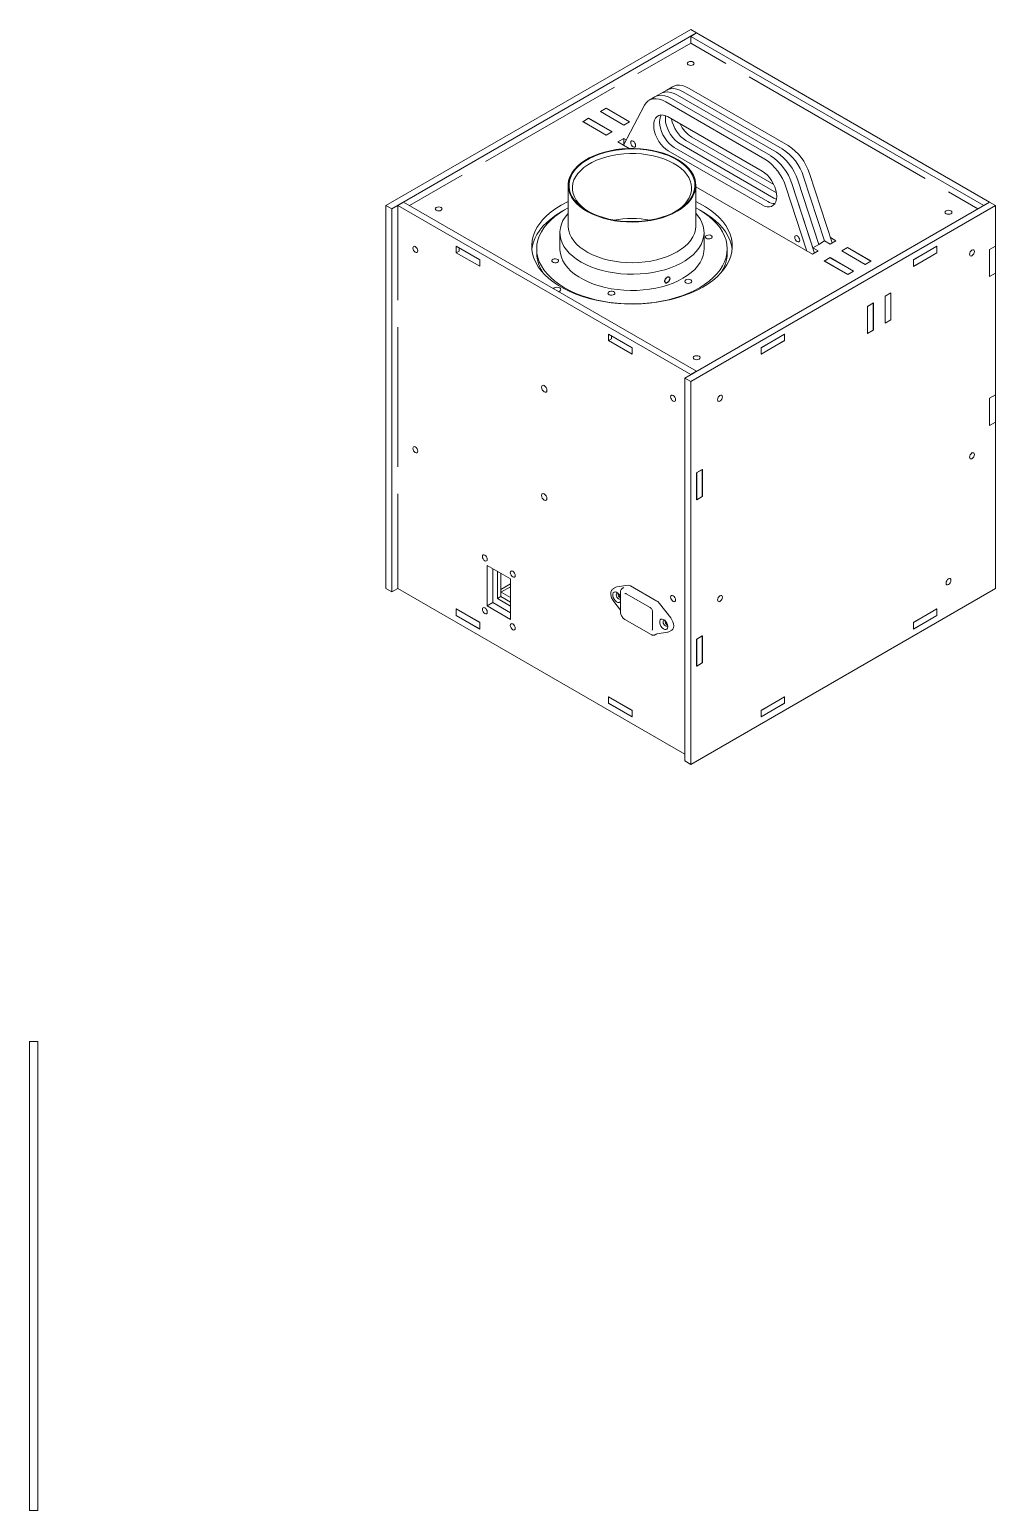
# Model space of a CAD drawing. Header units: millimetres. Extents: x -892 to 1191, y 100 to 1338.
# Drawn here: x 608 to 1191, y 444 to 1338 of the extents above; entities that cross this region are included whole.
import ezdxf

# ---------------------------------------------------------------- set-up
doc = ezdxf.new("R2010")
doc.units = ezdxf.units.MM

msp = doc.modelspace()

# ---------------------------------------------------------------- linework, layer by layer
at = {"color": 7, "linetype": 'Continuous', "lineweight": 15}
for p, q in [((823.18, 1231.52), (1007.03, 1337.65)), ((826.72, 1229.48), (1010.57, 1335.61)), ((1007.03, 1337.65), (1010.57, 1335.61)), ((1010.57, 1335.61), (1007.03, 1333.57)), ((1007.03, 1329.49), (1007.03, 1333.57)), ((1007.03, 1333.57), (1183.81, 1231.52)), ((1010.57, 1335.61), (1187.34, 1233.56)), ((1007.03, 1329.49), (975.21, 1311.12)), ((1007.03, 1329.49), (1028.24, 1317.24)), ((1042.39, 1309.08), (1148.45, 1247.84)), ((961.07, 1302.95), (883.29, 1258.05)), ((985.47, 1297.08), (981.93, 1295.04)), ((989, 1299.12), (985.47, 1297.08)), ((992.54, 1301.16), (989, 1299.12)), ((996.08, 1303.2), (992.54, 1301.16)), ((995.47, 1296.09), (1055.23, 1261.59)), ((999, 1298.13), (1058.77, 1263.63)), ((1002.54, 1300.17), (1062.3, 1265.67)), ((1006.07, 1302.21), (1065.84, 1267.71)), ((956.05, 1290.26), (952.52, 1288.22)), ((952.52, 1288.22), (966.66, 1280.05)), ((955.98, 1290.22), (952.59, 1288.26)), ((952.59, 1288.26), (966.73, 1280.09)), ((970.12, 1282.05), (955.98, 1290.22)), ((956.05, 1290.26), (970.19, 1282.09)), ((966.44, 1267.94), (979.12, 1292.02)), ((991.93, 1294.04), (1051.69, 1259.54)), ((945.45, 1284.14), (941.91, 1282.09)), ((941.91, 1282.09), (956.05, 1273.93)), ((945.38, 1284.1), (941.98, 1282.14)), ((941.98, 1282.14), (956.12, 1273.97)), ((959.52, 1275.93), (945.38, 1284.1)), ((945.45, 1284.14), (959.59, 1275.97)), ((970.19, 1282.09), (966.66, 1280.05)), ((966.73, 1280.09), (970.12, 1282.05)), ((993.53, 1284.96), (1050.1, 1252.3)), ((959.59, 1275.97), (956.05, 1273.93)), ((956.12, 1273.97), (959.52, 1275.93)), ((966.66, 1271.89), (963.12, 1269.85)), ((963.12, 1269.85), (969.91, 1265.93)), ((968.08, 1271.07), (966.66, 1271.89)), ((966.66, 1268.36), (966.66, 1271.89)), ((1058.76, 1239.13), (1004.14, 1270.67)), ((1057.17, 1244.13), (1007.67, 1272.71)), ((1050.1, 1231.89), (993.53, 1264.54)), ((1053.63, 1233.93), (997.06, 1266.59)), ((1057.17, 1235.97), (1000.6, 1268.63)), ((869.15, 1249.89), (837.33, 1231.52)), ((933.11, 1243.73), (933.11, 1219.23)), ((1010.11, 1219.23), (1010.11, 1243.73)), ((1010.11, 1242.73), (1080.5, 1202.09)), ((1064.51, 1242.72), (1077.19, 1204)), ((1068.05, 1244.76), (1080.73, 1206.04)), ((1068.05, 1244.76), (1081.78, 1202.82)), ((1071.58, 1246.8), (1084.26, 1208.08)), ((1075.12, 1248.84), (1087.8, 1210.12)), ((1078.65, 1250.88), (1092.39, 1208.95)), ((830.25, 1231.52), (833.79, 1233.56)), ((1010.57, 1131.51), (833.79, 1233.56)), ((1003.5, 1127.42), (1187.34, 1233.56)), ((1162.59, 1239.68), (1180.27, 1229.48)), ((1187.34, 1233.56), (1183.81, 1231.52)), ((1187.34, 1233.56), (1190.88, 1231.52)), ((823.18, 1000.44), (823.18, 1231.52)), ((823.18, 1231.52), (826.72, 1229.48)), ((826.72, 998.39), (826.72, 1229.48)), ((1007.03, 1129.47), (830.25, 1231.52)), ((830.25, 1231.52), (830.25, 1174.36)), ((1007.03, 1125.38), (1190.88, 1231.52)), ((1019.52, 1224.22), (1017.26, 1225.53)), ((1190.88, 1231.52), (1190.88, 1207.02)), ((865.61, 1206.94), (865.61, 1203.02)), ((879.75, 1198.78), (865.61, 1206.94)), ((928.11, 1215.15), (928.11, 1205.35)), ((1015.11, 1205.35), (1015.11, 1215.15)), ((1084.26, 1208.08), (1080.73, 1206.04)), ((1087.8, 1210.12), (1084.26, 1208.08)), ((1087.8, 1210.12), (1091.11, 1208.21)), ((1091.11, 1208.21), (1094.65, 1210.25)), ((1094.65, 1210.25), (1091.33, 1212.16)), ((1141.38, 1198.86), (1155.52, 1207.02)), ((1141.38, 1198.78), (1155.52, 1206.94)), ((1155.52, 1207.02), (1155.52, 1202.94)), ((1155.52, 1206.94), (1155.52, 1203.02)), ((1190.88, 1207.02), (1187.34, 1204.98)), ((1190.88, 1207.02), (1190.88, 1190.69)), ((865.61, 1203.02), (867.38, 1204.04)), ((865.61, 1203.02), (879.75, 1194.86)), ((867.38, 1205.92), (867.38, 1204.04)), ((879.75, 1194.86), (879.75, 1198.78)), ((914.11, 1205.35), (914.11, 1202.9)), ((1029.11, 1202.9), (1029.11, 1205.35)), ((1080.5, 1202.09), (1084.04, 1204.13)), ((1084.04, 1204.13), (1080.73, 1206.04)), ((1091.11, 1200.05), (1087.57, 1198)), ((1087.57, 1198), (1101.72, 1189.84)), ((1087.65, 1198.05), (1091.04, 1200.01)), ((1101.79, 1189.88), (1087.65, 1198.05)), ((1091.04, 1200.01), (1105.18, 1191.84)), ((1091.11, 1200.05), (1105.25, 1191.88)), ((1101.72, 1206.17), (1098.18, 1204.13)), ((1098.18, 1204.13), (1112.32, 1195.96)), ((1098.25, 1204.17), (1101.65, 1206.13)), ((1112.39, 1196), (1098.25, 1204.17)), ((1101.65, 1206.13), (1115.79, 1197.96)), ((1101.72, 1206.17), (1115.86, 1198)), ((1115.86, 1198), (1112.32, 1195.96)), ((1115.79, 1197.96), (1112.39, 1196)), ((1155.52, 1203.02), (1141.38, 1194.86)), ((1141.38, 1194.78), (1155.52, 1202.94)), ((1141.38, 1198.86), (1141.38, 1194.78)), ((1141.38, 1194.86), (1141.38, 1198.78)), ((1187.34, 1204.98), (1187.34, 1188.65)), ((1105.25, 1191.88), (1101.72, 1189.84)), ((1105.18, 1191.84), (1101.79, 1189.88)), ((1190.88, 1190.69), (1187.34, 1188.65)), ((1190.88, 1190.69), (1190.88, 1117.2)), ((1117.27, 1172.69), (1113.74, 1170.65)), ((1113.74, 1170.65), (1113.74, 1154.32)), ((1113.81, 1170.69), (1117.2, 1172.65)), ((1113.81, 1154.36), (1113.81, 1170.69)), ((1117.2, 1172.65), (1117.2, 1156.32)), ((1117.27, 1172.69), (1117.27, 1156.36)), ((1127.88, 1178.82), (1124.34, 1176.78)), ((1124.34, 1176.78), (1124.34, 1160.45)), ((1124.41, 1176.82), (1127.81, 1178.78)), ((1124.41, 1160.49), (1124.41, 1176.82)), ((1127.81, 1178.78), (1127.81, 1162.45)), ((1127.88, 1178.82), (1127.88, 1162.49)), ((1127.88, 1162.49), (1124.34, 1160.45)), ((1127.81, 1162.45), (1124.41, 1160.49)), ((830.25, 1158.03), (830.25, 1073.92)), ((971.68, 1145.71), (957.53, 1153.88)), ((957.53, 1153.88), (957.53, 1149.96)), ((959.3, 1152.86), (959.3, 1150.98)), ((1049.46, 1145.79), (1063.6, 1153.96)), ((1049.46, 1145.71), (1063.6, 1153.88)), ((1063.6, 1153.96), (1063.6, 1149.87)), ((1063.6, 1153.88), (1063.6, 1149.96)), ((1117.27, 1156.36), (1113.74, 1154.32)), ((1117.2, 1156.32), (1113.81, 1154.36)), ((957.53, 1149.96), (959.3, 1150.98)), ((957.53, 1149.96), (971.68, 1141.79)), ((971.68, 1141.79), (971.68, 1145.71)), ((1063.6, 1149.96), (1049.46, 1141.79)), ((1049.46, 1141.71), (1063.6, 1149.87)), ((1049.46, 1145.79), (1049.46, 1141.71)), ((1049.46, 1141.79), (1049.46, 1145.71)), ((1003.5, 1127.42), (1007.03, 1125.38)), ((1003.5, 896.34), (1003.5, 1127.42)), ((1007.03, 1129.47), (1010.57, 1131.51)), ((1007.03, 894.3), (1007.03, 1125.38)), ((1190.88, 1117.2), (1187.34, 1115.16)), ((1190.88, 1117.2), (1190.88, 1100.87)), ((1187.34, 1115.16), (1187.34, 1098.83)), ((1190.88, 1100.87), (1187.34, 1098.83)), ((1190.88, 1100.87), (1190.88, 1000.44)), ((1014.1, 1072.31), (1010.57, 1070.27)), ((1010.64, 1070.31), (1014.03, 1072.27)), ((1014.03, 1072.27), (1014.03, 1055.94)), ((1014.1, 1072.31), (1014.1, 1055.98)), ((1010.57, 1053.94), (1010.57, 1070.27)), ((1010.64, 1053.98), (1010.64, 1070.31)), ((830.25, 1057.59), (830.25, 1000.44)), ((1014.1, 1055.98), (1010.57, 1053.94)), ((1014.03, 1055.94), (1010.64, 1053.98)), ((898.31, 1006.22), (884.17, 1014.38)), ((884.17, 1014.38), (884.17, 989.89)), ((887.71, 1012.34), (887.71, 991.93)), ((890.36, 1010.81), (890.36, 994.32)), ((892.48, 1009.59), (892.48, 995.54)), ((892.48, 999.77), (898.31, 1003.14)), ((892.48, 998.14), (898.31, 1001.5)), ((897.63, 1001.11), (898.31, 1000.71)), ((898.31, 981.72), (898.31, 1006.22)), ((961.86, 1001.13), (960.09, 1000.11)), ((962.54, 1001.36), (961.86, 1001.13)), ((969.29, 1002.35), (962.54, 1001.36)), ((966.7, 1000.97), (965.61, 1000.34)), ((986.7, 992.8), (970.79, 1001.98)), ((823.18, 1000.44), (826.72, 998.39)), ((830.25, 1000.44), (826.72, 998.39)), ((830.25, 1000.44), (1003.5, 900.43)), ((887.71, 991.93), (884.17, 989.89)), ((887.71, 991.93), (898.31, 985.81)), ((890.36, 994.32), (892.48, 995.54)), ((890.36, 994.32), (898.31, 989.72)), ((892.48, 995.54), (898.31, 992.17)), ((892.68, 998.25), (898.31, 995)), ((960.56, 992.66), (964.64, 987.37)), ((964.64, 998.31), (964.64, 986.47)), ((968.07, 997.26), (982.56, 988.89)), ((1190.88, 1000.44), (1007.03, 894.3)), ((865.61, 988.19), (879.75, 980.03)), ((865.61, 984.11), (865.61, 988.19)), ((879.75, 979.95), (865.61, 988.11)), ((865.61, 988.11), (865.61, 984.19)), ((865.61, 984.19), (879.75, 976.03)), ((865.61, 984.11), (879.75, 975.94)), ((884.17, 989.89), (898.31, 981.72)), ((984.08, 986.26), (984.08, 976.06)), ((994.95, 982.65), (988.2, 991.43)), ((1155.52, 988.19), (1141.38, 980.03)), ((1141.38, 979.95), (1155.52, 988.11)), ((1155.52, 984.19), (1141.38, 976.03)), ((1155.52, 984.11), (1141.38, 975.94)), ((1155.52, 984.11), (1155.52, 988.19)), ((1155.52, 988.11), (1155.52, 984.19)), ((879.75, 975.94), (879.75, 980.03)), ((879.75, 976.03), (879.75, 979.95)), ((967.36, 981.75), (983.27, 972.56)), ((986.71, 973.05), (993.07, 973.98)), ((993.87, 974.25), (995.64, 975.27)), ((1141.38, 975.94), (1141.38, 980.03)), ((1141.38, 976.03), (1141.38, 979.95)), ((985.52, 972.39), (986.61, 973.02)), ((1014.1, 971.87), (1010.57, 969.83)), ((1010.57, 953.5), (1010.57, 969.83)), ((1010.64, 969.87), (1014.03, 971.83)), ((1010.64, 953.54), (1010.64, 969.87)), ((1014.03, 971.83), (1014.03, 955.5)), ((1014.1, 971.87), (1014.1, 955.54)), ((1014.1, 955.54), (1010.57, 953.5)), ((1014.03, 955.5), (1010.64, 953.54)), ((971.68, 926.96), (957.53, 935.12)), ((957.53, 931.04), (957.53, 935.12)), ((971.68, 926.88), (957.53, 935.04)), ((957.53, 935.04), (957.53, 931.12)), ((957.53, 931.12), (971.68, 922.96)), ((971.68, 922.88), (957.53, 931.04)), ((1063.6, 935.12), (1049.46, 926.96)), ((1049.46, 926.88), (1063.6, 935.04)), ((1063.6, 931.12), (1049.46, 922.96)), ((1063.6, 931.04), (1049.46, 922.88)), ((1063.6, 931.04), (1063.6, 935.12)), ((1063.6, 935.04), (1063.6, 931.12)), ((971.68, 922.88), (971.68, 926.96)), ((971.68, 922.96), (971.68, 926.88)), ((1049.46, 922.88), (1049.46, 926.96)), ((1049.46, 922.96), (1049.46, 926.88)), ((1003.5, 896.34), (1007.03, 894.3)), ((608.14, 444.12), (608.14, 727.12)), ((608.14, 727.12), (613.14, 727.12)), ((613.14, 444.12), (613.14, 727.12)), ((608.14, 444.12), (613.14, 444.12))]:
    msp.add_line(p, q, dxfattribs=at)
at = {"color": 7, "linetype": 'Continuous', "lineweight": 15, "flags": 128}
for points in [[(1008.52, 1316.38), (1008.97, 1316.78), (1009.13, 1317.24), (1008.97, 1317.7), (1008.52, 1318.1), (1007.83, 1318.36), (1007.03, 1318.45), (1006.23, 1318.36), (1005.55, 1318.1), (1005.09, 1317.7), (1004.93, 1317.24), (1005.09, 1316.78), (1005.55, 1316.38), (1006.23, 1316.12), (1007.03, 1316.03), (1007.83, 1316.12), (1008.52, 1316.38)], [(991.93, 1294.04), (989.93, 1295.03), (987.97, 1295.68), (986.1, 1295.96), (984.33, 1295.87), (982.72, 1295.42), (981.3, 1294.62), (980.09, 1293.48), (979.12, 1292.02)], [(985.47, 1297.08), (986.26, 1297.47), (987.87, 1297.92), (989.63, 1298), (991.51, 1297.72), (993.47, 1297.08), (995.47, 1296.09)], [(985.47, 1297.08), (986.26, 1297.47), (987.87, 1297.92), (989.63, 1298), (991.51, 1297.72), (993.47, 1297.08), (995.47, 1296.09)], [(989, 1299.12), (989.8, 1299.51), (991.4, 1299.96), (993.17, 1300.04), (995.05, 1299.76), (997, 1299.12), (999, 1298.13)], [(989, 1299.12), (989.8, 1299.51), (991.4, 1299.96), (993.17, 1300.04), (995.05, 1299.76), (997, 1299.12), (999, 1298.13)], [(992.54, 1301.16), (993.33, 1301.55), (994.94, 1302), (996.7, 1302.08), (998.58, 1301.8), (1000.54, 1301.16), (1002.54, 1300.17)], [(1002.54, 1300.17), (1000.54, 1301.16), (998.58, 1301.8), (996.7, 1302.08), (994.94, 1302), (993.33, 1301.55), (992.54, 1301.16)], [(996.08, 1303.2), (996.87, 1303.59), (998.48, 1304.04), (1000.24, 1304.12), (1002.12, 1303.84), (1004.08, 1303.2), (1006.07, 1302.21)], [(993.53, 1264.54), (991.99, 1265.59), (990.51, 1266.9), (989.11, 1268.46), (987.85, 1270.21), (986.76, 1272.1), (985.87, 1274.07), (985.22, 1276.05), (984.82, 1278), (984.69, 1279.85), (984.82, 1281.55), (985.22, 1283.04), (985.87, 1284.27), (986.76, 1285.22), (987.85, 1285.85), (989.11, 1286.14), (990.51, 1286.09), (991.99, 1285.69), (993.53, 1284.96)], [(997.06, 1266.59), (995.53, 1267.63), (994.04, 1268.95), (992.65, 1270.5), (991.38, 1272.25), (990.29, 1274.14), (989.41, 1276.11), (988.76, 1278.1), (988.36, 1280.04), (988.23, 1281.89), (988.36, 1283.59), (988.76, 1285.08), (989.3, 1286.15)], [(997.06, 1266.59), (995.53, 1267.63), (994.04, 1268.95), (992.65, 1270.5), (991.38, 1272.25), (990.29, 1274.14), (989.41, 1276.11), (988.76, 1278.1), (988.36, 1280.04), (988.23, 1281.89), (988.36, 1283.59), (988.76, 1285.08), (989.3, 1286.15)], [(1000.6, 1268.63), (999.07, 1269.67), (997.58, 1270.99), (996.18, 1272.54), (994.92, 1274.29), (993.83, 1276.18), (992.95, 1278.15), (992.29, 1280.14), (991.9, 1282.09), (991.76, 1283.94), (991.9, 1285.63), (991.91, 1285.72)], [(1000.6, 1268.63), (999.07, 1269.67), (997.58, 1270.99), (996.18, 1272.54), (994.92, 1274.29), (993.83, 1276.18), (992.95, 1278.15), (992.29, 1280.14), (991.9, 1282.09), (991.76, 1283.94), (991.9, 1285.63), (991.91, 1285.72)], [(973.8, 1267.77), (973.69, 1267.18), (973.37, 1266.81), (972.88, 1266.71), (972.32, 1266.91), (971.75, 1267.37), (971.27, 1268.02), (970.94, 1268.76), (970.83, 1269.48), (970.94, 1270.07), (971.27, 1270.44), (971.75, 1270.54), (972.32, 1270.34), (972.88, 1269.88), (973.37, 1269.23), (973.69, 1268.49), (973.8, 1267.77)], [(998.83, 1228.01), (996.07, 1226.57), (993.09, 1225.29), (989.91, 1224.17), (986.55, 1223.25), (983.06, 1222.51), (979.46, 1221.97), (975.78, 1221.63), (972.07, 1221.5), (968.35, 1221.58), (964.67, 1221.87), (961.04, 1222.35), (957.52, 1223.04), (954.13, 1223.92), (950.9, 1224.99), (947.86, 1226.23), (945.05, 1227.64), (942.48, 1229.19), (940.19, 1230.88), (938.19, 1232.69), (936.5, 1234.61), (935.14, 1236.6), (934.12, 1238.67), (933.44, 1240.78), (933.13, 1242.92), (933.18, 1245.07), (933.58, 1247.2), (934.34, 1249.31), (935.44, 1251.36), (936.89, 1253.34), (938.66, 1255.23), (940.73, 1257.01), (943.1, 1258.67), (945.73, 1260.18), (948.6, 1261.55), (951.69, 1262.75), (954.96, 1263.77), (958.39, 1264.6), (961.94, 1265.24), (965.58, 1265.68), (969.28, 1265.91), (973, 1265.94), (976.71, 1265.76), (980.37, 1265.37), (983.94, 1264.78), (987.41, 1264), (990.72, 1263.02), (993.86, 1261.86), (996.79, 1260.54), (999.48, 1259.06), (1001.91, 1257.43), (1004.06, 1255.68), (1005.91, 1253.82), (1007.44, 1251.86), (1008.63, 1249.83), (1009.47, 1247.73), (1009.97, 1245.61), (1010.1, 1243.46), (1009.88, 1241.32), (1009.3, 1239.19), (1008.36, 1237.12), (1007.08, 1235.1), (1005.48, 1233.16), (1003.55, 1231.32), (1001.33, 1229.6), (998.83, 1228.01)], [(998.48, 1228.22), (1000.94, 1229.79), (1003.14, 1231.48), (1005.04, 1233.3), (1006.62, 1235.21), (1007.88, 1237.2), (1008.81, 1239.25), (1009.38, 1241.35), (1009.6, 1243.46), (1009.47, 1245.58), (1008.98, 1247.68), (1008.15, 1249.75), (1006.97, 1251.75), (1005.46, 1253.69), (1003.64, 1255.53), (1001.52, 1257.26), (999.12, 1258.86), (996.46, 1260.32), (993.57, 1261.63), (990.47, 1262.77), (987.2, 1263.73), (983.78, 1264.51), (980.25, 1265.09), (976.64, 1265.47), (972.98, 1265.65), (969.31, 1265.62), (965.66, 1265.39), (962.07, 1264.96), (958.56, 1264.33), (955.18, 1263.51), (951.95, 1262.5), (948.9, 1261.32), (946.06, 1259.97), (943.47, 1258.47), (941.13, 1256.84), (939.09, 1255.08), (937.34, 1253.21), (935.91, 1251.26), (934.82, 1249.23), (934.07, 1247.16), (933.67, 1245.05), (933.63, 1242.93), (933.94, 1240.82), (934.6, 1238.74), (935.61, 1236.7), (936.95, 1234.72), (938.62, 1232.84), (940.59, 1231.05), (942.86, 1229.38), (945.39, 1227.85), (948.17, 1226.46), (951.17, 1225.23), (954.35, 1224.18), (957.7, 1223.31), (961.18, 1222.63), (964.76, 1222.15), (968.39, 1221.87), (972.06, 1221.79), (975.73, 1221.92), (979.36, 1222.25), (982.91, 1222.78), (986.36, 1223.51), (989.67, 1224.43), (992.81, 1225.52), (995.76, 1226.79), (998.48, 1228.22)], [(945.46, 1227.81), (943.18, 1229.34), (941.12, 1231.04), (939.37, 1232.84), (937.93, 1234.74), (936.83, 1236.72), (936.08, 1238.74), (935.68, 1240.8), (935.63, 1242.87), (935.94, 1244.94), (936.61, 1246.97), (937.63, 1248.96), (938.98, 1250.88), (940.66, 1252.71), (942.64, 1254.44), (944.91, 1256.04), (947.45, 1257.5), (950.23, 1258.82), (953.22, 1259.96), (956.39, 1260.93), (959.72, 1261.71), (963.16, 1262.3), (966.68, 1262.68), (970.26, 1262.86), (973.85, 1262.84), (977.41, 1262.6), (980.92, 1262.17), (984.34, 1261.53), (987.63, 1260.7), (990.76, 1259.69), (993.7, 1258.5), (996.42, 1257.15), (998.89, 1255.65), (1001.09, 1254.01), (1003, 1252.26), (1004.6, 1250.41), (1005.87, 1248.47), (1006.8, 1246.47), (1007.38, 1244.42), (1007.6, 1242.35), (1007.47, 1240.28), (1006.98, 1238.23), (1006.14, 1236.22), (1004.95, 1234.26), (1003.43, 1232.38), (1001.6, 1230.6), (999.47, 1228.94), (997.75, 1227.81)], [(1050.1, 1252.3), (1051.63, 1251.26), (1053.12, 1249.94), (1054.52, 1248.38), (1055.78, 1246.63), (1056.87, 1244.75), (1057.75, 1242.78), (1058.4, 1240.79), (1058.8, 1238.84), (1058.94, 1236.99), (1058.8, 1235.3), (1058.4, 1233.81), (1057.75, 1232.57), (1056.87, 1231.62), (1055.78, 1231), (1054.52, 1230.7), (1053.12, 1230.76), (1051.63, 1231.16), (1050.1, 1231.89)], [(933.11, 1233.92), (932.23, 1233.5), (928.83, 1231.68), (925.68, 1229.72), (922.8, 1227.62), (920.2, 1225.4), (917.91, 1223.08), (915.93, 1220.66), (914.28, 1218.16), (912.97, 1215.59), (912, 1212.97), (911.38, 1210.32), (911.12, 1207.65), (911.21, 1204.98), (911.65, 1202.31), (912.44, 1199.68), (913.59, 1197.09), (915.07, 1194.55), (916.88, 1192.09), (919.02, 1189.71), (921.46, 1187.44), (924.2, 1185.28), (927.22, 1183.25), (930.5, 1181.36), (934.01, 1179.62), (937.75, 1178.04), (941.69, 1176.63), (945.8, 1175.39), (950.07, 1174.35), (954.46, 1173.49), (958.95, 1172.83), (963.52, 1172.37), (968.13, 1172.11), (972.76, 1172.06), (977.39, 1172.22), (981.98, 1172.58), (986.52, 1173.13), (990.96, 1173.89), (995.29, 1174.85), (999.48, 1175.99), (1003.51, 1177.31), (1007.35, 1178.81), (1010.98, 1180.47), (1014.39, 1182.29), (1014.39, 1182.29)], [(1014.39, 1182.29), (1017.53, 1184.25), (1020.41, 1186.35), (1023.01, 1188.56), (1025.3, 1190.89), (1027.28, 1193.31), (1028.93, 1195.81), (1030.24, 1198.38), (1031.21, 1200.99), (1031.83, 1203.64), (1032.09, 1206.31), (1032.01, 1208.99), (1031.56, 1211.65), (1030.77, 1214.29), (1029.62, 1216.88), (1028.14, 1219.42), (1026.33, 1221.88), (1024.19, 1224.25), (1021.75, 1226.53), (1019.01, 1228.68), (1015.99, 1230.72), (1012.72, 1232.61), (1010.11, 1233.92)], [(1058.79, 1235.21), (1058.7, 1235.24), (1057.17, 1235.97)], [(1058.79, 1235.21), (1058.7, 1235.24), (1057.17, 1235.97)], [(856.49, 1228.62), (856.94, 1229.01), (857.1, 1229.48), (856.94, 1229.94), (856.49, 1230.33), (855.81, 1230.6), (855, 1230.69), (854.2, 1230.6), (853.52, 1230.33), (853.06, 1229.94), (852.9, 1229.48), (853.06, 1229.01), (853.52, 1228.62), (854.2, 1228.36), (855, 1228.26), (855.81, 1228.36), (856.49, 1228.62)], [(929.91, 1228.21), (928.83, 1227.6), (925.68, 1225.63), (922.8, 1223.54), (920.2, 1221.32), (917.91, 1218.99), (915.93, 1216.57), (914.28, 1214.07), (912.97, 1211.51), (912, 1208.89), (911.38, 1206.24), (911.21, 1204.94)], [(1012.26, 1181.88), (1008.95, 1180.11), (1005.4, 1178.5), (1001.65, 1177.05), (997.71, 1175.77), (993.61, 1174.68), (989.37, 1173.78), (985.03, 1173.07), (980.6, 1172.56), (976.12, 1172.26), (971.61, 1172.16), (967.09, 1172.26), (962.61, 1172.56), (958.18, 1173.07), (953.84, 1173.78), (949.6, 1174.68), (945.5, 1175.77), (941.56, 1177.05), (937.81, 1178.5), (934.26, 1180.11), (930.95, 1181.88), (927.88, 1183.79), (925.09, 1185.84), (922.58, 1188.01), (920.37, 1190.28), (918.48, 1192.65), (916.92, 1195.09), (915.69, 1197.6), (914.81, 1200.16), (914.28, 1202.75), (914.11, 1205.35), (914.28, 1207.95), (914.81, 1210.54), (915.69, 1213.1), (916.92, 1215.61), (918.48, 1218.05), (920.37, 1220.42), (922.58, 1222.69), (925.09, 1224.86), (927.88, 1226.91), (930.95, 1228.82), (933.11, 1230.01)], [(933.11, 1226.84), (932.85, 1226.55), (931.23, 1224.5), (929.94, 1222.37), (928.99, 1220.19), (928.38, 1217.96), (928.12, 1215.71), (928.2, 1213.46), (928.64, 1211.22), (929.42, 1209.01), (930.55, 1206.85), (932, 1204.76), (933.77, 1202.76), (935.85, 1200.85), (938.21, 1199.05), (940.85, 1197.39), (943.73, 1195.87), (946.83, 1194.51), (950.14, 1193.31), (953.62, 1192.28), (957.24, 1191.45), (960.98, 1190.8), (964.8, 1190.35), (968.68, 1190.09), (972.58, 1190.04), (976.48, 1190.19), (980.33, 1190.55), (984.12, 1191.1), (987.8, 1191.84), (991.35, 1192.77), (994.75, 1193.89), (997.96, 1195.17), (1000.95, 1196.61), (1003.71, 1198.21), (1006.21, 1199.94), (1008.44, 1201.79), (1010.36, 1203.75), (1011.98, 1205.8), (1013.27, 1207.93), (1014.22, 1210.11), (1014.83, 1212.34), (1015.09, 1214.59), (1015.01, 1216.84), (1014.57, 1219.08), (1013.79, 1221.28), (1012.66, 1223.44), (1011.21, 1225.53), (1010.11, 1226.84)], [(1010.11, 1230.01), (1012.26, 1228.82), (1015.33, 1226.91), (1018.12, 1224.86), (1020.63, 1222.69), (1022.84, 1220.42), (1024.73, 1218.05), (1026.29, 1215.61), (1027.52, 1213.1), (1028.4, 1210.54), (1028.93, 1207.95), (1029.11, 1205.35), (1028.93, 1202.75), (1028.4, 1200.16), (1027.52, 1197.6), (1026.29, 1195.09), (1024.73, 1192.65), (1022.84, 1190.28), (1020.63, 1188.01), (1018.12, 1185.84), (1015.33, 1183.79), (1012.26, 1181.88)], [(1032, 1204.94), (1031.56, 1207.57), (1030.77, 1210.21), (1029.62, 1212.8), (1028.14, 1215.33), (1026.33, 1217.8), (1024.19, 1220.17), (1021.75, 1222.44), (1019.01, 1224.6), (1015.99, 1226.63), (1013.3, 1228.21)], [(1164.08, 1226.58), (1164.53, 1226.97), (1164.69, 1227.43), (1164.53, 1227.9), (1164.08, 1228.29), (1163.4, 1228.55), (1162.59, 1228.65), (1161.79, 1228.55), (1161.11, 1228.29), (1160.65, 1227.9), (1160.49, 1227.43), (1160.65, 1226.97), (1161.11, 1226.58), (1161.79, 1226.31), (1162.59, 1226.22), (1163.4, 1226.31), (1164.08, 1226.58)], [(998.83, 1203.52), (996.07, 1202.07), (993.09, 1200.79), (989.91, 1199.68), (986.55, 1198.75), (983.06, 1198.01), (979.46, 1197.47), (975.78, 1197.14), (972.07, 1197.01), (968.35, 1197.09), (964.67, 1197.37), (961.04, 1197.86), (957.52, 1198.55), (954.13, 1199.43), (950.9, 1200.49), (947.86, 1201.74), (945.05, 1203.14), (942.48, 1204.7), (940.19, 1206.39), (938.19, 1208.2), (936.5, 1210.11), (935.14, 1212.11), (934.12, 1214.17), (933.44, 1216.29), (933.13, 1218.43), (933.11, 1219.23)], [(1010.11, 1219.23), (1010.1, 1218.96), (1009.88, 1216.82), (1009.3, 1214.7), (1008.36, 1212.62), (1007.08, 1210.6), (1005.48, 1208.67), (1003.55, 1206.83), (1001.33, 1205.11), (998.83, 1203.52)], [(842.35, 1204.12), (842.23, 1204.84), (841.91, 1205.59), (841.43, 1206.24), (840.86, 1206.7), (840.29, 1206.89), (839.81, 1206.8), (839.49, 1206.43), (839.38, 1205.84), (839.49, 1205.12), (839.81, 1204.37), (840.29, 1203.72), (840.86, 1203.27), (841.43, 1203.07), (841.91, 1203.16), (842.23, 1203.53), (842.35, 1204.12)], [(1015.94, 1212.21), (1016.3, 1211.78), (1016.92, 1211.47), (1017.7, 1211.32), (1018.51, 1211.35), (1019.25, 1211.56), (1019.79, 1211.92), (1020.05, 1212.36), (1020, 1212.84), (1019.64, 1213.26), (1019.02, 1213.57), (1018.24, 1213.72), (1017.43, 1213.69), (1016.69, 1213.48), (1016.15, 1213.13), (1015.89, 1212.68), (1015.94, 1212.21)], [(1069.83, 1212.33), (1069.94, 1211.61), (1070.26, 1210.87), (1070.74, 1210.22), (1071.31, 1209.76), (1071.88, 1209.56), (1072.36, 1209.66), (1072.68, 1210.03), (1072.8, 1210.62), (1072.68, 1211.34), (1072.36, 1212.08), (1071.88, 1212.73), (1071.31, 1213.19), (1070.74, 1213.39), (1070.26, 1213.29), (1069.94, 1212.92), (1069.83, 1212.33)], [(927.27, 1198.49), (926.91, 1198.92), (926.29, 1199.23), (925.51, 1199.38), (924.7, 1199.35), (923.96, 1199.14), (923.42, 1198.78), (923.16, 1198.34), (923.21, 1197.86), (923.57, 1197.44), (924.19, 1197.13), (924.97, 1196.98), (925.78, 1197.01), (926.52, 1197.22), (927.06, 1197.57), (927.32, 1198.02), (927.27, 1198.49)], [(1002.36, 1187.59), (999.48, 1186.07), (996.38, 1184.71), (993.07, 1183.51), (989.6, 1182.49), (985.97, 1181.65), (982.23, 1181), (978.41, 1180.55), (974.53, 1180.29), (970.63, 1180.24), (966.73, 1180.4), (962.88, 1180.75), (959.09, 1181.3), (955.41, 1182.04), (951.86, 1182.98), (948.46, 1184.09), (945.25, 1185.37), (942.26, 1186.81), (939.5, 1188.41), (937, 1190.14), (934.77, 1191.99), (932.85, 1193.95), (931.23, 1196), (929.94, 1198.13), (928.99, 1200.31), (928.38, 1202.54), (928.12, 1204.79), (928.11, 1205.35)], [(1015.11, 1205.35), (1015.01, 1203.66), (1014.57, 1201.42), (1013.79, 1199.21), (1012.66, 1197.06), (1011.21, 1194.96), (1009.44, 1192.96), (1007.36, 1191.05), (1005, 1189.26), (1002.36, 1187.59)], [(1175.25, 1202.08), (1175.37, 1202.8), (1175.69, 1203.55), (1176.17, 1204.2), (1176.74, 1204.65), (1177.31, 1204.85), (1177.79, 1204.76), (1178.11, 1204.39), (1178.22, 1203.8), (1178.11, 1203.08), (1177.79, 1202.33), (1177.31, 1201.68), (1176.74, 1201.22), (1176.17, 1201.03), (1175.69, 1201.12), (1175.37, 1201.49), (1175.25, 1202.08)], [(927.98, 1179.92), (928.48, 1180.35), (928.65, 1180.86), (928.48, 1181.37), (927.98, 1181.8), (927.23, 1182.08), (926.35, 1182.19), (925.47, 1182.08), (924.72, 1181.8), (924.23, 1181.37), (924.22, 1181.36)], [(927.21, 1179.63), (927.23, 1179.63), (927.98, 1179.92)], [(959.73, 1179.76), (958.91, 1179.79), (958.13, 1179.63), (957.52, 1179.32), (957.15, 1178.9), (957.1, 1178.43), (957.36, 1177.98), (957.9, 1177.62), (958.64, 1177.41), (959.46, 1177.38), (960.23, 1177.53), (960.85, 1177.85), (961.21, 1178.27), (961.26, 1178.74), (961, 1179.19), (960.46, 1179.55), (959.73, 1179.76)], [(1004.06, 1186.61), (1003.61, 1186.22), (1003.45, 1185.76), (1003.61, 1185.29), (1004.06, 1184.9), (1004.74, 1184.64), (1005.55, 1184.54), (1006.35, 1184.64), (1007.03, 1184.9), (1007.49, 1185.29), (1007.65, 1185.76), (1007.49, 1186.22), (1007.03, 1186.61), (1006.35, 1186.88), (1005.55, 1186.97), (1004.74, 1186.88), (1004.06, 1186.61)], [(1012.05, 1138.81), (1012.51, 1139.21), (1012.67, 1139.67), (1012.51, 1140.13), (1012.05, 1140.53), (1011.37, 1140.79), (1010.57, 1140.88), (1009.76, 1140.79), (1009.08, 1140.53), (1008.63, 1140.13), (1008.47, 1139.67), (1008.63, 1139.21), (1009.08, 1138.81), (1009.76, 1138.55), (1010.57, 1138.46), (1011.37, 1138.55), (1012.05, 1138.81)], [(920.27, 1120.03), (920.15, 1120.82), (919.79, 1121.63), (919.27, 1122.34), (918.64, 1122.84), (918.02, 1123.06), (917.49, 1122.96), (917.14, 1122.55), (917.02, 1121.9), (917.14, 1121.11), (917.49, 1120.3), (918.02, 1119.59), (918.64, 1119.09), (919.27, 1118.87), (919.79, 1118.97), (920.15, 1119.38), (920.27, 1120.03)], [(997.91, 1114.32), (997.8, 1115.04), (997.47, 1115.78), (996.99, 1116.43), (996.42, 1116.89), (995.86, 1117.09), (995.37, 1116.99), (995.05, 1116.62), (994.94, 1116.03), (995.05, 1115.31), (995.37, 1114.57), (995.86, 1113.92), (996.42, 1113.46), (996.99, 1113.26), (997.47, 1113.36), (997.8, 1113.73), (997.91, 1114.32)], [(1023.22, 1114.32), (1023.34, 1115.04), (1023.66, 1115.78), (1024.14, 1116.43), (1024.71, 1116.89), (1025.28, 1117.09), (1025.76, 1116.99), (1026.08, 1116.62), (1026.19, 1116.03), (1026.08, 1115.31), (1025.76, 1114.57), (1025.28, 1113.92), (1024.71, 1113.46), (1024.14, 1113.26), (1023.66, 1113.36), (1023.34, 1113.73), (1023.22, 1114.32)], [(842.35, 1083.28), (842.23, 1084), (841.91, 1084.74), (841.43, 1085.39), (840.86, 1085.85), (840.29, 1086.04), (839.81, 1085.95), (839.49, 1085.58), (839.38, 1084.99), (839.49, 1084.27), (839.81, 1083.53), (840.29, 1082.88), (840.86, 1082.42), (841.43, 1082.22), (841.91, 1082.31), (842.23, 1082.68), (842.35, 1083.28)], [(1175.25, 1079.6), (1175.37, 1080.32), (1175.69, 1081.06), (1176.17, 1081.71), (1176.74, 1082.17), (1177.31, 1082.37), (1177.79, 1082.28), (1178.11, 1081.91), (1178.22, 1081.32), (1178.11, 1080.59), (1177.79, 1079.85), (1177.31, 1079.2), (1176.74, 1078.74), (1176.17, 1078.55), (1175.69, 1078.64), (1175.37, 1079.01), (1175.25, 1079.6)], [(920.27, 1054.7), (920.15, 1055.49), (919.79, 1056.31), (919.27, 1057.02), (918.64, 1057.52), (918.02, 1057.74), (917.49, 1057.63), (917.14, 1057.23), (917.02, 1056.58), (917.14, 1055.79), (917.49, 1054.98), (918.02, 1054.27), (918.64, 1053.76), (919.27, 1053.55), (919.79, 1053.65), (920.15, 1054.06), (920.27, 1054.7)], [(884.29, 1017.97), (884.17, 1018.7), (883.85, 1019.44), (883.37, 1020.09), (882.8, 1020.55), (882.23, 1020.74), (881.75, 1020.65), (881.43, 1020.28), (881.32, 1019.69), (881.43, 1018.97), (881.75, 1018.23), (882.23, 1017.58), (882.8, 1017.12), (883.37, 1016.92), (883.85, 1017.01), (884.17, 1017.38), (884.29, 1017.97)], [(901.17, 1008.23), (901.05, 1008.95), (900.73, 1009.69), (900.25, 1010.34), (899.68, 1010.8), (899.11, 1011), (898.63, 1010.91), (898.31, 1010.54), (898.2, 1009.94), (898.31, 1009.22), (898.63, 1008.48), (899.11, 1007.83), (899.68, 1007.37), (900.25, 1007.17), (900.73, 1007.27), (901.05, 1007.64), (901.17, 1008.23)], [(1161.11, 1003.66), (1161.22, 1004.39), (1161.54, 1005.13), (1162.03, 1005.78), (1162.59, 1006.24), (1163.16, 1006.43), (1163.64, 1006.34), (1163.97, 1005.97), (1164.08, 1005.38), (1163.97, 1004.66), (1163.64, 1003.91), (1163.16, 1003.27), (1162.59, 1002.81), (1162.03, 1002.61), (1161.54, 1002.7), (1161.22, 1003.07), (1161.11, 1003.66)], [(959.73, 999.84), (960.01, 1000.06), (960.77, 1000.34)], [(964.64, 992.49), (964.44, 992.26), (963.84, 991.97), (963.09, 992.02), (962.28, 992.41), (961.49, 993.1), (960.81, 994.01), (960.31, 995.04), (960.04, 996.08), (960.04, 997.02), (960.31, 997.76), (960.81, 998.21), (961.49, 998.33), (962.28, 998.11), (963.09, 997.56), (963.84, 996.75), (964.44, 995.77), (964.64, 995.31)], [(963.09, 997.56), (963, 997.57), (962.54, 997.49), (962.24, 997.13), (962.13, 996.57), (962.24, 995.88), (962.54, 995.18), (963, 994.56), (963.54, 994.12), (964.09, 993.93), (964.54, 994.02), (964.64, 994.08)], [(997.91, 993.47), (997.8, 994.19), (997.47, 994.93), (996.99, 995.58), (996.42, 996.04), (995.86, 996.24), (995.37, 996.15), (995.05, 995.78), (994.94, 995.18), (995.05, 994.46), (995.37, 993.72), (995.86, 993.07), (996.42, 992.61), (996.99, 992.42), (997.47, 992.51), (997.8, 992.88), (997.91, 993.47)], [(1023.22, 993.47), (1023.34, 994.19), (1023.66, 994.93), (1024.14, 995.58), (1024.71, 996.04), (1025.28, 996.24), (1025.76, 996.15), (1026.08, 995.78), (1026.19, 995.18), (1026.08, 994.46), (1025.76, 993.72), (1025.28, 993.07), (1024.71, 992.61), (1024.14, 992.42), (1023.66, 992.51), (1023.34, 992.88), (1023.22, 993.47)], [(884.29, 986.16), (884.17, 986.88), (883.85, 987.63), (883.37, 988.28), (882.8, 988.73), (882.23, 988.93), (881.75, 988.84), (881.43, 988.47), (881.32, 987.88), (881.43, 987.16), (881.75, 986.41), (882.23, 985.76), (882.8, 985.3), (883.37, 985.11), (883.85, 985.2), (884.17, 985.57), (884.29, 986.16)], [(901.17, 976.42), (901.05, 977.14), (900.73, 977.88), (900.25, 978.53), (899.68, 978.99), (899.11, 979.19), (898.63, 979.09), (898.31, 978.72), (898.2, 978.13), (898.31, 977.41), (898.63, 976.67), (899.11, 976.02), (899.68, 975.56), (900.25, 975.36), (900.73, 975.46), (901.05, 975.83), (901.17, 976.42)], [(993.24, 977.38), (993.11, 976.53), (992.72, 975.93), (992.12, 975.64), (991.38, 975.69), (990.56, 976.08), (989.77, 976.77), (989.09, 977.68), (988.59, 978.71), (988.33, 979.75), (988.33, 980.69), (988.59, 981.43), (989.09, 981.88), (989.77, 982), (990.56, 981.78), (991.38, 981.23), (992.12, 980.42), (992.72, 979.44), (993.11, 978.39), (993.24, 977.38)], [(991.37, 981.23), (991.29, 981.25), (990.83, 981.16), (990.52, 980.8), (990.41, 980.24), (990.52, 979.55), (990.83, 978.85), (991.29, 978.23), (991.83, 977.79), (992.37, 977.6), (992.83, 977.69), (993.14, 978.05), (993.17, 978.13)], [(993.07, 973.98), (993.11, 973.99), (993.19, 974.02)], [(994.23, 974.52), (993.94, 974.3), (993.19, 974.02)], [(995.64, 975.27), (995.71, 975.32), (996.29, 975.9), (996.65, 976.74), (996.78, 977.79), (996.65, 978.99), (996.29, 980.25), (995.71, 981.5), (994.95, 982.65)]]:
    msp.add_lwpolyline(points, dxfattribs=at)
at = {"color": 7, "linetype": 'Continuous', "flags": 128}
msp.add_lwpolyline([(991.47, 1186.27), (991.74, 1187.02), (992.19, 1187.7), (992.75, 1188.22), (993.32, 1188.48), (993.83, 1188.46), (994.2, 1188.15), (994.37, 1187.61), (994.31, 1186.91), (994.03, 1186.16), (993.59, 1185.48), (993.03, 1184.97), (992.46, 1184.7), (991.94, 1184.72), (991.58, 1185.03), (991.41, 1185.57), (991.47, 1186.27)], dxfattribs=at)
at = {"color": 7, "linetype": 'Continuous', "lineweight": 15}
for centre, radius, start, end in [((1014.78, 1287.1), 19.58, 189.60106, 237.06861), ((1017.78, 1288.61), 18.85, 204.23001, 237.5468), ((1038.41, 1235.48), 31.05, 17.37948, 57.20936), ((1041.95, 1237.52), 31.05, 17.37948, 57.20936), ((1045.49, 1239.56), 31.05, 17.37948, 57.20936), ((1049.02, 1241.61), 31.05, 17.37948, 57.20936), ((1034.88, 1233.44), 31.05, 17.37948, 57.20936), ((1057.78, 1240.5), 7.77, 237.77011, 270.59517), ((971.61, 1162.58), 61.1, 79.73775, 100.26225), ((935.7, 1203.25), 21.6, 180.93172, 216.20227), ((1007.32, 1203.31), 21.79, 323.95429, 358.91172), ((969.5, 999.98), 2.38, 57.27844, 95.13236), ((966.04, 997.19), 2.84, 174.62488, 240.33491), ((983.96, 988.27), 5.29, 36.67861, 58.77646), ((994.27, 980.83), 2.79, 174.02469, 245.96994)]:
    msp.add_arc(centre, radius, start, end, dxfattribs=at)
for points, knots in [([(959.67, 999.79), (959.5, 999.59), (959.13, 999.17), (958.85, 998.29), (958.76, 997.25), (958.91, 996.08), (959.29, 994.86), (959.84, 993.69), (960.33, 993), (960.56, 992.66)], [0, 0, 0, 0, 0.131249, 0.27059, 0.415769, 0.564403, 0.71332, 0.861896, 1, 1, 1, 1]), ([(965.59, 1000.28), (965.46, 1000.21), (965.13, 1000.02), (964.8, 999.43), (964.65, 998.81), (964.64, 998.41), (964.64, 998.31)], [0, 0, 0, 0, 0.199923, 0.533308, 0.87569, 1, 1, 1, 1]), ([(967.31, 997.37), (967.33, 997.38), (967.4, 997.45), (967.6, 997.46), (967.92, 997.33), (968.07, 997.26)], [0, 0, 0, 0, 0.1157589, 0.5727539, 1, 1, 1, 1]), ([(964.64, 986.47), (964.64, 986.29), (964.66, 985.79), (964.88, 984.91), (965.33, 983.88), (965.96, 982.94), (966.66, 982.2), (967.15, 981.89), (967.36, 981.75)], [0, 0, 0, 0, 0.1005013, 0.2890647, 0.4772205, 0.6652644, 0.8541696, 1, 1, 1, 1]), ([(982.56, 988.89), (982.65, 988.84), (982.89, 988.68), (983.31, 988.26), (983.73, 987.63), (984, 986.95), (984.08, 986.49), (984.08, 986.29), (984.08, 986.26)], [0, 0, 0, 0, 0.116153, 0.324979, 0.543379, 0.765263, 0.968309, 1, 1, 1, 1]), ([(984.08, 976.06), (984.08, 975.96), (984.06, 975.71), (983.95, 975.45), (983.86, 975.39), (983.82, 975.36)], [0, 0, 0, 0, 0.241033, 0.660827, 1, 1, 1, 1]), ([(983.27, 972.56), (983.42, 972.48), (983.86, 972.25), (984.54, 972.12), (985.19, 972.18), (985.46, 972.39), (985.54, 972.45)], [0, 0, 0, 0, 0.190087, 0.552306, 0.861191, 1, 1, 1, 1]), ([(986.63, 973.02), (986.63, 973.03), (986.65, 973.04), (986.68, 973.04), (986.69, 973.04)], [0, 0, 0, 0, 0.474476, 1, 1, 1, 1])]:
    msp.add_open_spline(points, degree=3, knots=knots, dxfattribs=at)

doc.saveas('drawing.dxf')
